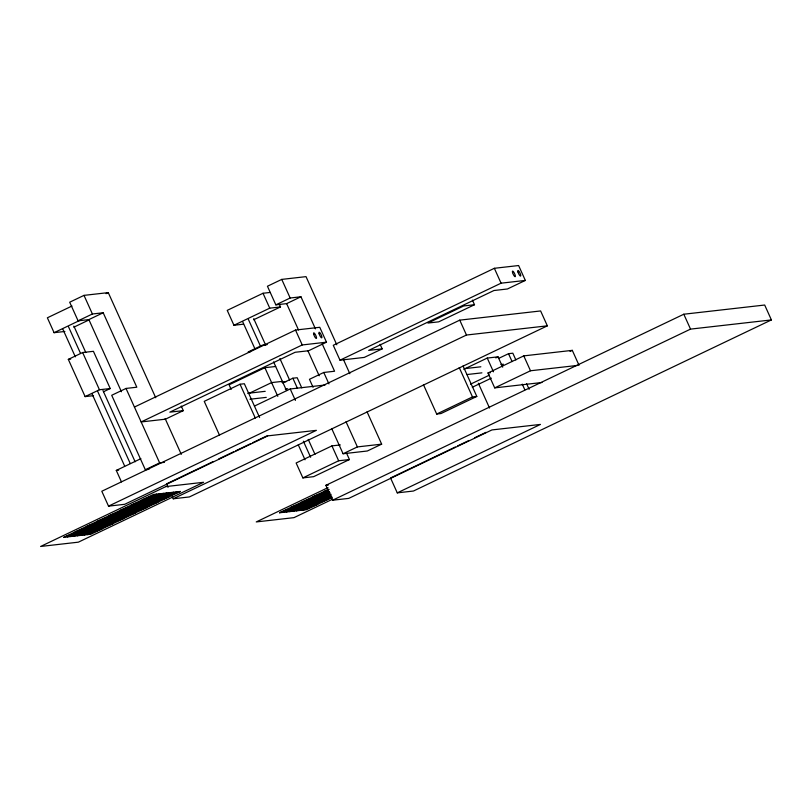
<?xml version="1.0" encoding="UTF-8"?>
<svg xmlns="http://www.w3.org/2000/svg" width="812" height="812" viewBox="0 0 812 812"><rect width="100%" height="100%" fill="white"/><g stroke="black" fill="none" stroke-linecap="round" stroke-linejoin="round"><path stroke-width="1.22" d="M155.731 397.748L108.27 292.614L84.001 295.375L69.69 302.216L78.094 320.831L88.873 319.603L103.195 312.762L136.812 387.212L126.022 388.44L111.711 395.282L145.328 469.732L148.961 469.326M71.974 306.033L47.37 317.796L54.089 332.687L64.879 331.458M106.067 293.67L108.27 292.614M78.094 320.831L92.406 313.99L103.195 312.762M54.089 332.687L79.82 320.385M73.821 327.185L89.482 319.695M93.512 395.647L85.128 396.601L68.32 359.381L82.641 352.53L93.421 351.312L110.229 388.532L103.621 391.688M336.797 344.795L306.022 276.638L281.754 279.399L267.442 286.24L275.847 304.855L286.626 303.627L300.947 296.776L315.421 328.85M270.203 292.442L263.017 293.264L227.228 310.367L233.947 325.267L243.529 324.171M275.847 304.855L290.158 298.004L300.947 296.776M233.947 325.267L269.746 308.154L280.526 306.926L279.49 304.632M85.128 396.601L99.45 389.76L110.229 388.532M253.679 319.755L280.526 306.926M134.427 407.056L295.507 330.058L319.766 327.297L326.495 342.187L308.59 350.743L295.121 352.276L169.83 412.161L183.309 410.628L181.238 406.051M326.495 342.187L302.237 344.948L141.156 421.946L165.415 419.185L183.309 410.628M275.664 366.486L264.885 367.704L229.085 384.817L231.156 389.405M259.607 417.53L244.351 383.741L240.037 384.238L204.238 401.341L219.514 435.191M382.158 348.866L368.678 350.398L493.96 290.513L507.439 288.981L525.334 280.424L518.614 265.534L494.356 268.295L333.275 345.293L339.995 360.183L364.253 357.422L382.158 348.866L380.087 344.288M249.233 393.292L271.604 382.594L282.383 381.376M282.799 383.031L292.868 378.219L297.182 377.732L301.77 387.882M339.995 360.183L501.075 283.185L525.334 280.424M121.455 481.881L116.289 470.422L140.892 458.658M322.151 343.74L334.564 371.236L323.775 372.464L309.463 379.305L313.077 387.324M254.43 406.081L290.229 388.968L325.064 385.01M474.502 304.723L438.713 321.836L427.924 323.054L463.723 305.951L474.502 304.723L472.432 300.135M145.328 469.732L159.639 462.891L164.491 462.343M173.22 498.781L189.389 496.944L547.349 325.835L540.619 310.945L459.754 320.141L101.804 491.25L108.524 506.14L124.693 504.303L267.879 435.861L316.396 430.34L173.22 498.781L172.185 496.497M108.524 506.14L466.474 335.031L547.349 325.835M213.089 461.622L166.49 483.891L168.043 487.332M218.763 458.902L233.541 451.848M235.815 450.761L250.583 443.697M252.857 442.611L267.635 435.547M63.884 537.3L153.377 494.518L180.335 491.453L90.842 534.235L63.884 537.3L180.335 491.453M463.764 369.298L487.251 358.062L498.04 356.833L502.689 367.146M495.797 357.909L498.04 356.833M498.446 358.498L508.515 353.687L512.829 353.2L515.884 359.97M340.319 444.935L331.935 445.889L296.136 463.002L302.866 477.892L313.645 476.664L349.444 459.551L346.338 452.68M541.98 382.503L494.701 387.882L487.982 372.992L523.77 355.879L572.298 350.358L579.017 365.248M470.483 384.188L489.504 375.093M472.32 387.233L491.341 378.148M331.702 428.553L343.08 453.756L357.392 446.915L381.66 444.154L367.054 411.806M302.866 477.892L338.655 460.78L349.444 459.551M423.458 384.705L436.694 414.039L472.493 396.926L476.806 396.439L463.053 365.979M570.054 351.423L572.298 350.358M476.806 396.439L441.007 413.541L436.694 414.039M494.701 387.882L530.5 370.769L577.779 365.39M381.66 444.154L367.339 450.995L343.08 453.756M397.271 492.864L540.457 424.422L491.93 429.934L348.754 498.385L332.575 500.222L325.856 485.332L683.805 314.224L764.681 305.028L771.4 319.918L413.45 491.027L397.271 492.864L390.552 477.974L455.319 447.006M328.007 487.636L256.247 521.933L293.985 517.64L332.717 499.126M332.22 497.401L306.5 509.692L279.541 512.768L328.758 489.24M332.575 500.222L690.535 329.114L771.4 319.918M457.592 445.92L468.96 440.49M474.644 437.769L486.002 432.339M142.191 499.867L156.746 494.143M131.006 505.216L160.116 493.757M119.821 510.565L163.486 493.371M108.635 515.914L166.856 492.985M97.45 521.253L170.226 492.6M86.265 526.602L173.595 492.224M75.08 531.951L176.965 491.839M67.254 536.915L169.15 496.802M70.624 536.529L157.964 502.151M73.993 536.143L146.779 507.5M77.363 535.768L135.594 512.839M80.733 535.382L124.398 518.188M84.103 534.996L113.213 523.537M87.473 534.611L102.028 528.886M324.282 491.372L328.941 489.545M313.097 496.721L328.352 490.712M301.912 502.07L329.053 491.382M290.726 507.419L329.378 492.204M279.541 512.768L330.119 492.854M282.911 512.382L329.753 493.94M286.281 511.996L331.123 494.346M289.651 511.611L330.728 495.442M293.02 511.235L331.448 496.102M296.39 510.849L331.793 496.903M299.76 510.464L328.87 499.004M303.13 510.078L317.685 504.353M68.32 359.381L70.715 359.107M267.29 344.562L262.489 345.11L248.178 351.951L250.573 351.677M281.703 382.066L286.494 381.518M247.67 393.323L265.219 391.323M285.276 389.039L287.783 388.755M464.565 368.648L480.866 366.791M500.933 364.507L503.44 364.223M249.964 399.24L266.265 397.383M466.87 374.555L481.912 372.85M487.982 372.992L490.468 372.708M116.289 470.422L118.684 470.148M325.856 485.332L328.342 485.048M683.805 314.224L690.535 329.114M494.356 268.295L501.075 283.185M523.77 355.879L530.5 370.769M526.582 383.66L529.13 389.293M508.515 353.687L512.088 361.584M522.268 384.147L524.816 389.79M487.251 358.062L493.463 371.805M459.754 320.141L466.474 335.031M478.329 383.203L489.534 408.03M459.247 367.592L472.493 396.926M343.577 359.817L349.84 373.682M281.754 279.399L290.158 298.004M323.775 372.464L328.951 383.914M346.013 421.712L357.392 446.915M286.626 303.627L298.522 329.966M307.829 350.591L319.207 375.783M295.507 330.058L302.237 344.948M263.017 293.264L269.746 308.154M331.935 445.889L338.655 460.78M292.868 378.219L297.456 388.38M279.896 358.549L289.579 379.986M290.229 388.968L295.395 400.428M273.593 361.898L286.524 390.531M253.74 318.69L265.676 345.13M308.235 439.404L314.985 454.344M248.35 319.309L260.287 345.75M303.363 441.17L310.631 457.257M264.885 367.704L277.805 396.347M242.737 321.836L255.201 349.424M298.278 444.844L305.028 459.785M240.037 384.238L255.313 418.078M165.12 418.545L181.299 454.355M84.001 295.375L92.406 313.99M126.022 388.44L159.639 462.891M88.873 319.603L121.455 391.77M73.882 326.119L85.818 352.56M102.951 390.491L135.137 461.774M82.641 352.53L99.45 389.76M68.492 326.728L80.429 353.169M97.562 391.11L130.265 463.54M62.889 329.256L75.343 356.844M91.949 393.637L124.652 466.058M165.881 486.581L40.6 546.466L78.338 542.172L203.619 482.287L165.881 486.581M512.555 272.578A3.075 0.771 64.5 0 0 515.143 276.689A3.075 0.771 64.5 0 0 513.955 272.426A3.075 0.771 64.5 0 0 512.555 272.578M517.944 271.969A3.075 0.771 64.5 0 0 520.543 276.08A3.075 0.771 64.5 0 0 519.345 271.807A3.075 0.771 64.5 0 0 517.944 271.969M319.106 333.732A3.075 0.771 64.5 0 0 321.694 337.843A3.075 0.771 64.5 0 0 320.507 333.57A3.075 0.771 64.5 0 0 319.106 333.732M313.716 334.341A3.075 0.771 64.5 0 0 316.304 338.452A3.075 0.771 64.5 0 0 315.117 334.179A3.075 0.771 64.5 0 0 313.716 334.341"/></g></svg>
